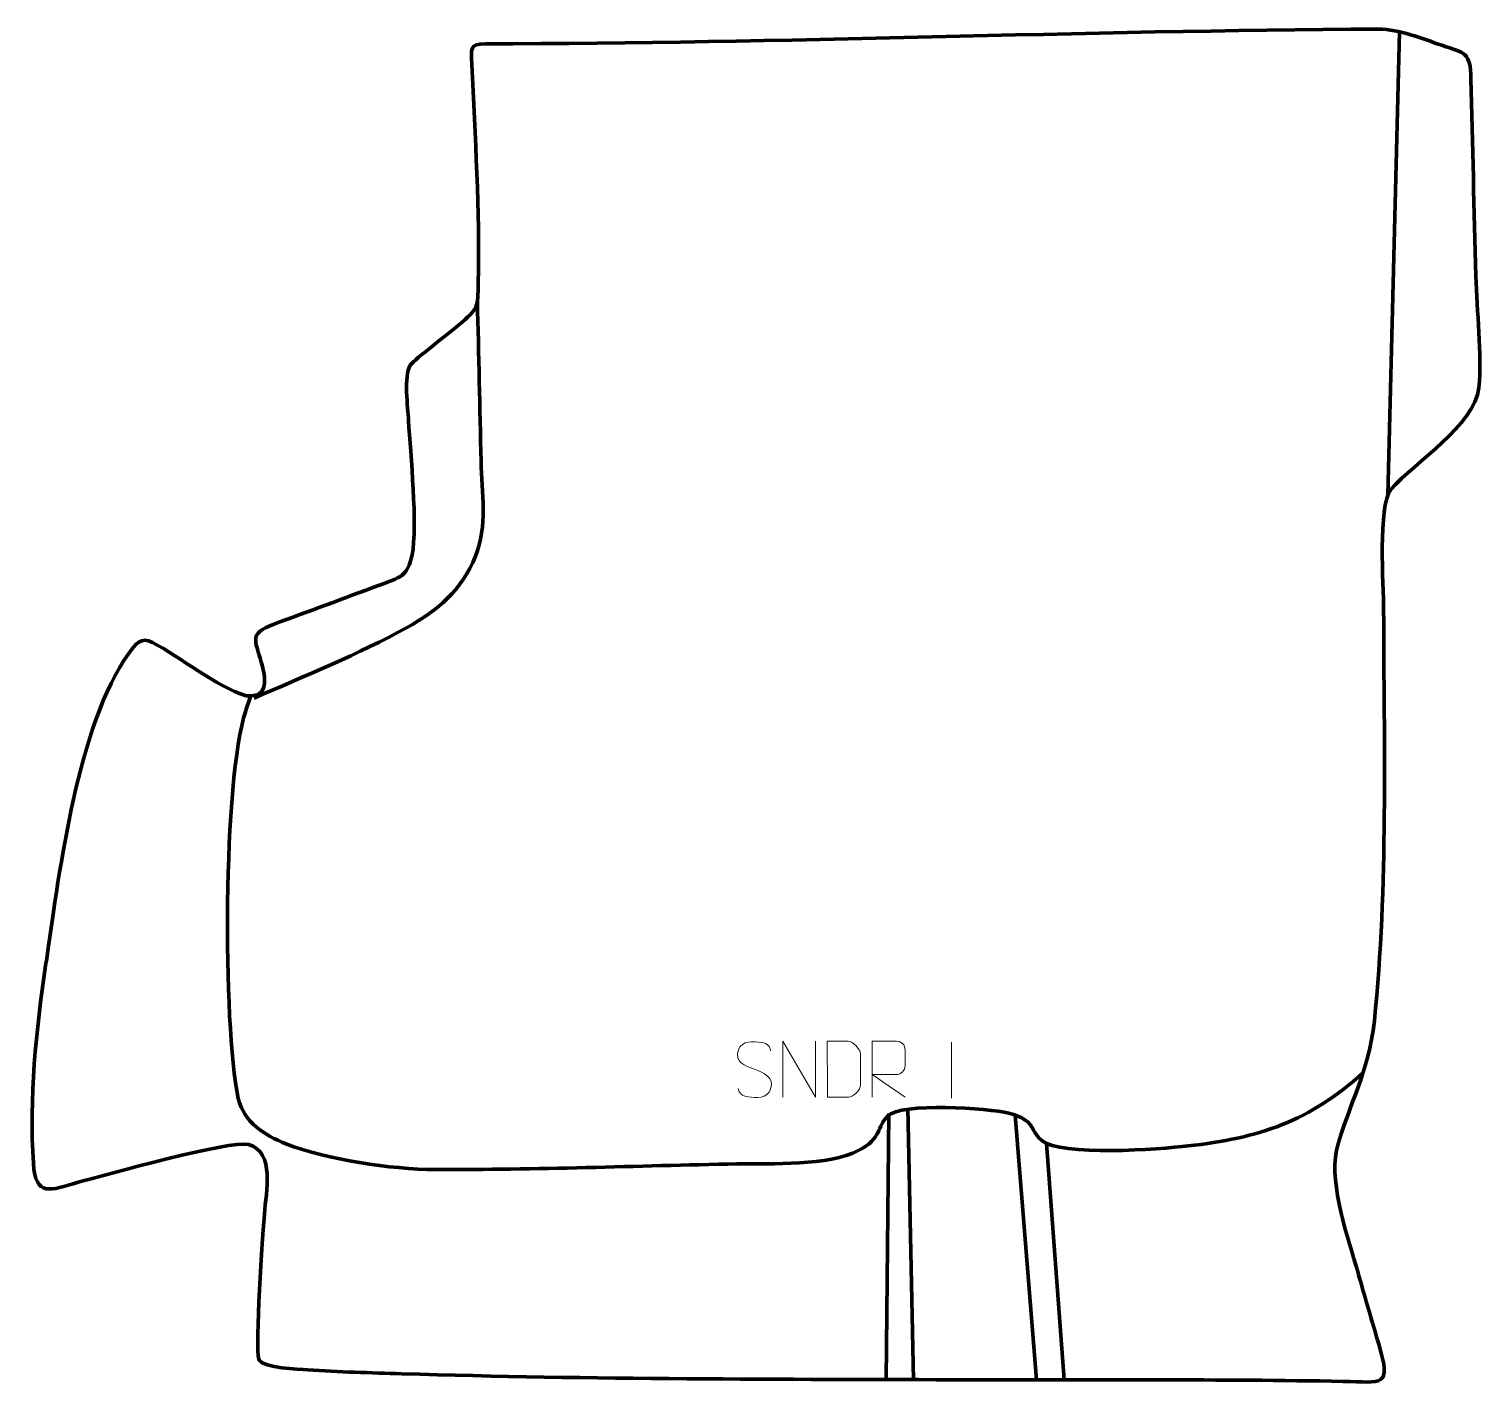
# Model space of a CAD drawing. Header units: millimetres. Extents: x -618 to 31, y 144 to 751.
import ezdxf

# ---------------------------------------------------------------- set-up
doc = ezdxf.new("R2010")
doc.units = ezdxf.units.MM
doc.header["$MEASUREMENT"] = 0
doc.layers.add('layer 1', color=7, linetype='Continuous', plot=False)
doc.layers.add('layer 2', color=7, linetype='Continuous')
doc.layers.add('layer 3', color=7, linetype='Continuous')

msp = doc.modelspace()

# ---------------------------------------------------------------- linework, layer by layer
at = {"layer": 'layer 1', "color": 250, "lineweight": 9}
for points, knots in [([(-293.955, 285.9246), (-298.2033, 287.395), (-303.1114, 289.1908), (-301.1063, 294.7111), (-301.1063, 294.7111), (-299.6028, 298.851), (-294.3892, 298.4625), (-290.7856, 297.8614), (-290.7856, 297.8614), (-287.925, 297.3842), (-287.0603, 296.171), (-286.7497, 294.0869)], [0, 0, 0, 0, 0.25, 0.25, 0.25, 0.25, 0.5, 0.5, 0.5, 0.5, 1, 1, 1, 1]), ([(-281.2824, 273.4479), (-281.2824, 273.4479), (-281.2824, 298.4014), (-281.2824, 298.4014), (-281.2824, 298.4014), (-281.2824, 298.4014), (-266.6276, 273.4479), (-266.6276, 273.4479), (-266.6276, 273.4479), (-266.6276, 273.4479), (-266.6276, 298.4014), (-266.6276, 298.4014)], [0, 0, 0, 0, 0.25, 0.25, 0.25, 0.25, 0.5, 0.5, 0.5, 0.5, 1, 1, 1, 1]), ([(-261.3473, 273.476), (-259.0155, 273.4764), (-254.0653, 273.4524), (-251.7338, 273.4521), (-251.7338, 273.4521), (-249.8088, 273.3467), (-246.4902, 276.8883), (-246.5014, 278.9056), (-246.5014, 278.9056), (-246.5018, 284.6757), (-246.5018, 286.8454), (-246.5014, 292.6147), (-246.5014, 292.6147), (-246.5057, 294.7528), (-249.8802, 298.4129), (-252.0326, 298.3994), (-252.0326, 298.3994), (-254.3583, 298.3994), (-259.0826, 298.3994), (-261.4087, 298.3994), (-261.4087, 298.3994), (-261.4083, 292.6525), (-261.347, 279.2233), (-261.3473, 273.476)], [0, 0, 0, 0, 0.14285714, 0.14285714, 0.14285714, 0.14285714, 0.28571429, 0.28571429, 0.28571429, 0.28571429, 0.42857143, 0.42857143, 0.42857143, 0.42857143, 0.57142857, 0.57142857, 0.57142857, 0.57142857, 0.71428571, 0.71428571, 0.71428571, 0.71428571, 1, 1, 1, 1]), ([(-241.2871, 273.4479), (-241.2871, 273.4479), (-241.2871, 298.4014), (-241.2871, 298.4014), (-241.2871, 298.4014), (-237.6923, 298.4014), (-234.0968, 298.4014), (-230.5016, 298.4014), (-230.5016, 298.4014), (-228.1763, 298.3637), (-226.619, 296.8737), (-226.6231, 294.5073), (-226.6231, 294.5073), (-226.6235, 292.4718), (-226.6235, 289.4124), (-226.6231, 287.3764), (-226.6231, 287.3764), (-226.6296, 285.5009), (-228.4419, 283.5591), (-230.4514, 283.54), (-230.4514, 283.54), (-230.4514, 283.54), (-241.2871, 283.54), (-241.2871, 283.54), (-241.2871, 283.54), (-241.2871, 283.54), (-226.6324, 273.4479), (-226.6324, 273.4479)], [0, 0, 0, 0, 0.125, 0.125, 0.125, 0.125, 0.25, 0.25, 0.25, 0.25, 0.375, 0.375, 0.375, 0.375, 0.5, 0.5, 0.5, 0.5, 0.625, 0.625, 0.625, 0.625, 0.75, 0.75, 0.75, 0.75, 1, 1, 1, 1]), ([(-293.955, 285.9245), (-289.9364, 284.2778), (-284.9069, 282.3895), (-286.7409, 277.0292), (-286.7409, 277.0292), (-288.2007, 272.7628), (-293.1115, 273.0195), (-296.8376, 273.5742), (-296.8376, 273.5742), (-299.5876, 273.984), (-300.8085, 275.1975), (-301.1865, 277.3097)], [0, 0, 0, 0, 0.25, 0.25, 0.25, 0.25, 0.5, 0.5, 0.5, 0.5, 1, 1, 1, 1])]:
    msp.add_open_spline(points, degree=3, knots=knots, dxfattribs=at)
msp.add_open_spline([(-205.8692, 298.0271), (-205.8692, 298.0271), (-205.8692, 273.053), (-205.8692, 273.053)], degree=3, dxfattribs=at)
at = {"layer": 'layer 2', "color": 142, "lineweight": 158}
for points in [[(-5.6096, 749.5086), (-5.6096, 749.5086), (-10.8326, 542.5337), (-10.8326, 542.5337)], [(-225.3636, 268.5378), (-225.3636, 268.5378), (-222.8511, 147.2203), (-222.8511, 147.2203)], [(-233.8307, 266.1565), (-233.8307, 266.1565), (-235.1536, 147.2474), (-235.1536, 147.2474)], [(-177.4698, 265.4397), (-177.4698, 265.4397), (-167.8826, 147.1257), (-167.8826, 147.1257)], [(-163.4458, 252.8169), (-163.4458, 252.8169), (-155.5793, 147.1276), (-155.5793, 147.1276)]]:
    msp.add_open_spline(points, degree=3, dxfattribs=at)
for points, knots in [([(-517.5269, 451.7635), (-495.3183, 461.5353), (-470.539, 471.5371), (-449.4684, 483.1949), (-449.4684, 483.1949), (-435.1474, 491.1182), (-425.0637, 499.6697), (-418.6541, 515.214), (-418.6541, 515.214), (-413.2068, 528.4248), (-415.7508, 543.5695), (-416.151, 557.6168), (-416.151, 557.6168), (-416.7282, 581.4581), (-417.2015, 605.3015), (-417.7838, 629.1426)], [0, 0, 0, 0, 0.2, 0.2, 0.2, 0.2, 0.4, 0.4, 0.4, 0.4, 0.6, 0.6, 0.6, 0.6, 1, 1, 1, 1]), ([(-21.9645, 284.3411), (-45.4939, 262.7076), (-68.7807, 255.1061), (-100.1529, 251.6266), (-100.1529, 251.6266), (-112.6286, 250.2904), (-156.9839, 246.6538), (-165.6993, 254.2081), (-165.6993, 254.2081), (-171.3917, 259.1421), (-167.7223, 262.7194), (-180.3139, 266.3556), (-180.3139, 266.3556), (-189.3914, 268.4424), (-228.4017, 271.1878), (-234.5015, 265.0091), (-234.5015, 265.0091), (-239.0758, 260.3756), (-237.2477, 254.8559), (-247.2469, 249.7116), (-247.2469, 249.7116), (-260.9744, 242.6493), (-286.2668, 243.7748), (-301.7866, 243.6604), (-301.7866, 243.6604), (-346.6431, 242.7098), (-391.738, 240.991), (-436.5878, 241.107), (-436.5878, 241.107), (-456.7611, 241.1741), (-484.5401, 245.5513), (-503.417, 252.6099), (-503.417, 252.6099), (-513.056, 256.5566), (-521.971, 262.142), (-524.6548, 272.8144), (-524.6548, 272.8144), (-531.7042, 306.7278), (-531.4683, 415.2166), (-521.3572, 446.0108), (-521.3572, 446.0108), (-520.6192, 448.2585), (-519.8811, 450.5063), (-519.143, 452.754)], [0, 0, 0, 0, 0.08333333, 0.08333333, 0.08333333, 0.08333333, 0.16666667, 0.16666667, 0.16666667, 0.16666667, 0.25, 0.25, 0.25, 0.25, 0.33333333, 0.33333333, 0.33333333, 0.33333333, 0.41666667, 0.41666667, 0.41666667, 0.41666667, 0.5, 0.5, 0.5, 0.5, 0.58333333, 0.58333333, 0.58333333, 0.58333333, 0.66666667, 0.66666667, 0.66666667, 0.66666667, 0.75, 0.75, 0.75, 0.75, 0.83333333, 0.83333333, 0.83333333, 0.83333333, 1, 1, 1, 1])]:
    msp.add_open_spline(points, degree=3, knots=knots, dxfattribs=at)
at = {"layer": 'layer 3', "color": 242, "lineweight": 158}
msp.add_open_spline([(13.2735, 743.4404), (4.43, 746.4616), (-5.645, 750.7004), (-14.9732, 750.6569), (-14.9732, 750.6569), (-148.1, 750.0365), (-281.3482, 744.2417), (-414.2753, 744.0906), (-414.2753, 744.0906), (-421.3109, 744.0825), (-420.5685, 742.0532), (-420.2645, 734.9713), (-420.2645, 734.9713), (-418.8771, 703.0941), (-416.6318, 669.0863), (-417.3884, 637.3656), (-417.3884, 637.3656), (-417.6583, 626.0491), (-417.1473, 626.2412), (-426.1965, 618.3771), (-426.1965, 618.3771), (-430.2339, 614.8685), (-445.5942, 603.4097), (-447.778, 600.5179), (-447.778, 600.5179), (-450.7843, 595.3796), (-448.8904, 581.8589), (-448.5546, 575.6398), (-448.5546, 575.6398), (-447.7469, 561.1313), (-444.3676, 528.4258), (-447.0001, 515.8349), (-447.0001, 515.8349), (-449.0876, 505.8504), (-452.3126, 505.7278), (-461.5207, 502.2739), (-461.5207, 502.2739), (-477.3698, 496.3298), (-493.2174, 490.5529), (-509.0788, 484.6768), (-509.0788, 484.6768), (-519.7637, 480.4181), (-517.3021, 478.2271), (-514.4139, 467.7573), (-514.4139, 467.7573), (-512.4984, 460.8134), (-510.5278, 451.9918), (-521.136, 452.7863), (-521.136, 452.7863), (-534.9009, 457.1209), (-550.1414, 469.902), (-563.0339, 476.6255), (-563.0339, 476.6255), (-568.1569, 479.2972), (-570.6252, 475.9247), (-573.7162, 471.599), (-573.7162, 471.599), (-596.3403, 439.9379), (-604.5033, 375.1225), (-610.1438, 336.5139), (-610.1438, 336.5139), (-610.353, 335.0815), (-610.5637, 333.6494), (-610.7748, 332.2173), (-610.7748, 332.2173), (-615.0444, 303.5787), (-618.1837, 272.7454), (-616.259, 243.7981), (-616.259, 243.7981), (-615.2418, 228.4997), (-608.9073, 231.8739), (-596.1767, 235.4), (-596.1767, 235.4), (-584.4477, 238.592), (-527.8766, 254.4301), (-520.1578, 252.2962), (-520.1578, 252.2962), (-508.034, 248.9444), (-512.3178, 230.969), (-512.9921, 221.365), (-512.9921, 221.365), (-513.6742, 211.6496), (-517.3383, 162.1474), (-515.4268, 156.3326), (-515.4268, 156.3326), (-515.4268, 156.3326), (-515.2874, 155.9789), (-515.2874, 155.9789), (-515.2874, 155.9789), (-513.2765, 152.3768), (-497.67, 151.9332), (-493.7303, 151.6426), (-493.7303, 151.6426), (-479.6689, 150.6053), (-465.5801, 150.3024), (-451.4926, 149.8792), (-451.4926, 149.8792), (-367.0085, 147.2653), (-281.4425, 147.3817), (-196.8796, 147.1595), (-196.8796, 147.1595), (-141.717, 147.0146), (-86.0197, 147.446), (-30.9035, 146.4565), (-30.9035, 146.4565), (-13.1422, 146.1376), (-9.1594, 143.5178), (-14.8942, 163.0217), (-14.8942, 163.0217), (-17.8736, 173.1548), (-20.9198, 183.3478), (-23.7709, 193.5117), (-23.7709, 193.5117), (-23.7709, 193.5117), (-24.1708, 194.9375), (-24.1708, 194.9375), (-24.1708, 194.9375), (-28.6754, 210.8318), (-36.9116, 233.457), (-33.8762, 249.7426), (-33.8762, 249.7426), (-27.8737, 271.2964), (-19.6133, 284.0311), (-16.8852, 307.5801), (-16.8852, 307.5801), (-10.7137, 367.5693), (-12.6064, 430.8231), (-12.7224, 491.2494), (-12.7224, 491.2494), (-12.8747, 502.3211), (-15.2293, 537.0941), (-9.59, 545.0291), (-9.59, 545.0291), (1.586, 557.4516), (27.8625, 573.5249), (29.8578, 590.4632), (29.8578, 590.4632), (31.2033, 605.6061), (28.9003, 624.5777), (28.4729, 640.2954), (28.4729, 640.2954), (27.679, 669.683), (27.0401, 699.074), (26.2928, 728.4627), (26.2928, 728.4627), (25.988, 740.4146), (23.795, 739.9467), (13.2735, 743.4404)], degree=3, knots=[0, 0, 0, 0, 0.02631579, 0.02631579, 0.02631579, 0.02631579, 0.05263158, 0.05263158, 0.05263158, 0.05263158, 0.07894737, 0.07894737, 0.07894737, 0.07894737, 0.10526316, 0.10526316, 0.10526316, 0.10526316, 0.13157895, 0.13157895, 0.13157895, 0.13157895, 0.15789474, 0.15789474, 0.15789474, 0.15789474, 0.18421053, 0.18421053, 0.18421053, 0.18421053, 0.21052632, 0.21052632, 0.21052632, 0.21052632, 0.23684211, 0.23684211, 0.23684211, 0.23684211, 0.26315789, 0.26315789, 0.26315789, 0.26315789, 0.28947368, 0.28947368, 0.28947368, 0.28947368, 0.31578947, 0.31578947, 0.31578947, 0.31578947, 0.34210526, 0.34210526, 0.34210526, 0.34210526, 0.36842105, 0.36842105, 0.36842105, 0.36842105, 0.39473684, 0.39473684, 0.39473684, 0.39473684, 0.42105263, 0.42105263, 0.42105263, 0.42105263, 0.44736842, 0.44736842, 0.44736842, 0.44736842, 0.47368421, 0.47368421, 0.47368421, 0.47368421, 0.5, 0.5, 0.5, 0.5, 0.52631579, 0.52631579, 0.52631579, 0.52631579, 0.55263158, 0.55263158, 0.55263158, 0.55263158, 0.57894737, 0.57894737, 0.57894737, 0.57894737, 0.60526316, 0.60526316, 0.60526316, 0.60526316, 0.63157895, 0.63157895, 0.63157895, 0.63157895, 0.65789474, 0.65789474, 0.65789474, 0.65789474, 0.68421053, 0.68421053, 0.68421053, 0.68421053, 0.71052632, 0.71052632, 0.71052632, 0.71052632, 0.73684211, 0.73684211, 0.73684211, 0.73684211, 0.76315789, 0.76315789, 0.76315789, 0.76315789, 0.78947368, 0.78947368, 0.78947368, 0.78947368, 0.81578947, 0.81578947, 0.81578947, 0.81578947, 0.84210526, 0.84210526, 0.84210526, 0.84210526, 0.86842105, 0.86842105, 0.86842105, 0.86842105, 0.89473684, 0.89473684, 0.89473684, 0.89473684, 0.92105263, 0.92105263, 0.92105263, 0.92105263, 0.94736842, 0.94736842, 0.94736842, 0.94736842, 1, 1, 1, 1], dxfattribs=at)

doc.saveas('drawing.dxf')
